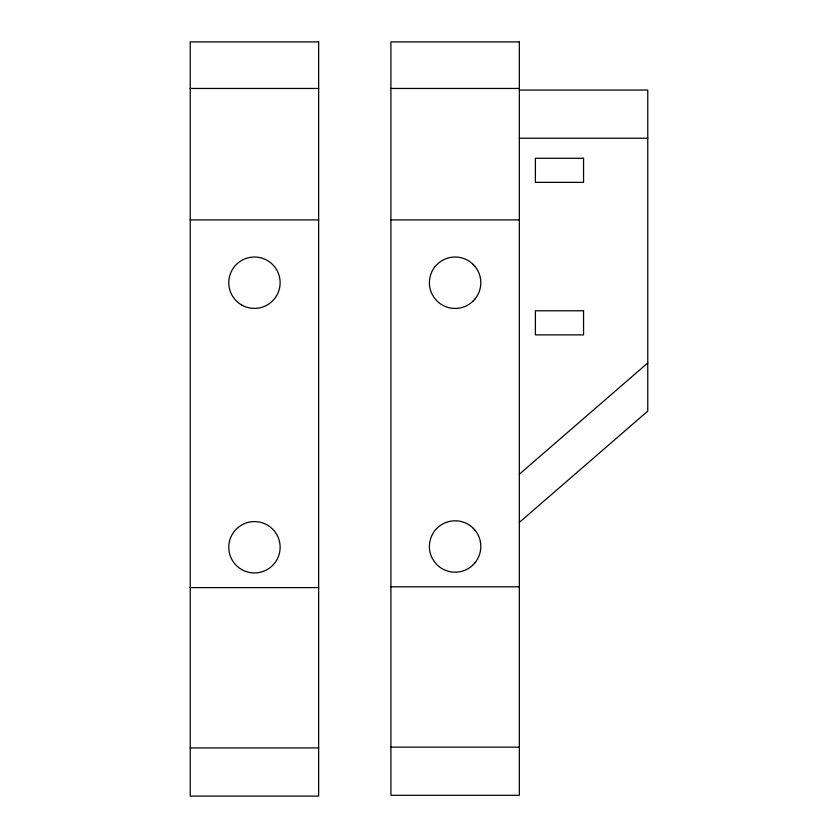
<?xml version="1.0" encoding="UTF-8"?>
<svg xmlns="http://www.w3.org/2000/svg" width="838" height="838" viewBox="0 0 838 838"><rect width="100%" height="100%" fill="white"/><g stroke="black" fill="none" stroke-linecap="round" stroke-linejoin="round"><path stroke-width="1.26" d="M435.268 266.411L436.954 264.546A25.727 25.727 0 0 1 473.271 264.504M473.281 300.863L474.978 298.998M473.281 564.623L474.978 562.759M519.34 474.224L647.764 362.969M519.34 522.388L647.764 411.133L647.764 90.064L519.34 90.064M190.236 88.451L318.66 88.451M390.906 88.451L519.34 88.451M519.34 138.218L647.764 138.218M190.236 219.902L318.66 219.902M390.906 219.902L519.34 219.902M390.906 586.799L519.34 586.799M190.236 587.595L318.66 587.595M390.906 747.14L519.34 747.14M190.236 747.936L318.66 747.936M473.281 264.546L474.978 266.411M473.281 528.307L474.978 530.171M474.968 266.39A25.727 25.727 0 0 1 474.968 299.019M473.271 300.905A25.727 25.727 0 0 1 436.891 300.905L435.268 298.998A25.727 25.727 0 0 1 429.842 287.717A25.727 25.727 0 0 1 429.925 277.692A25.727 25.727 0 0 1 435.184 266.39M474.968 530.15A25.727 25.727 0 0 1 474.968 562.78M473.271 564.665A25.727 25.727 0 0 1 436.891 564.665L435.268 562.759A25.727 25.727 0 0 1 429.842 551.477A25.727 25.727 0 0 1 429.925 541.453A25.727 25.727 0 0 1 435.184 530.15L436.954 528.307A25.727 25.727 0 0 1 473.271 528.275M318.66 41.9L190.236 41.9L190.236 796.1L318.66 796.1L318.66 41.9M519.34 41.9L390.906 41.9L390.906 795.293L519.34 795.293L519.34 41.9M583.552 158.288L535.388 158.288L535.388 182.37L583.552 182.37L583.552 158.288M583.552 310.793L535.388 310.793L535.388 334.875L583.552 334.875L583.552 310.793M241.606 304.948A25.685 25.685 0 0 0 280.133 282.71A25.685 25.685 0 0 0 241.606 260.461A25.685 25.685 0 0 0 241.606 304.948M241.606 569.515A25.685 25.685 0 0 0 280.133 547.266A25.685 25.685 0 0 0 241.606 525.028A25.685 25.685 0 0 0 241.606 569.515"/></g></svg>
